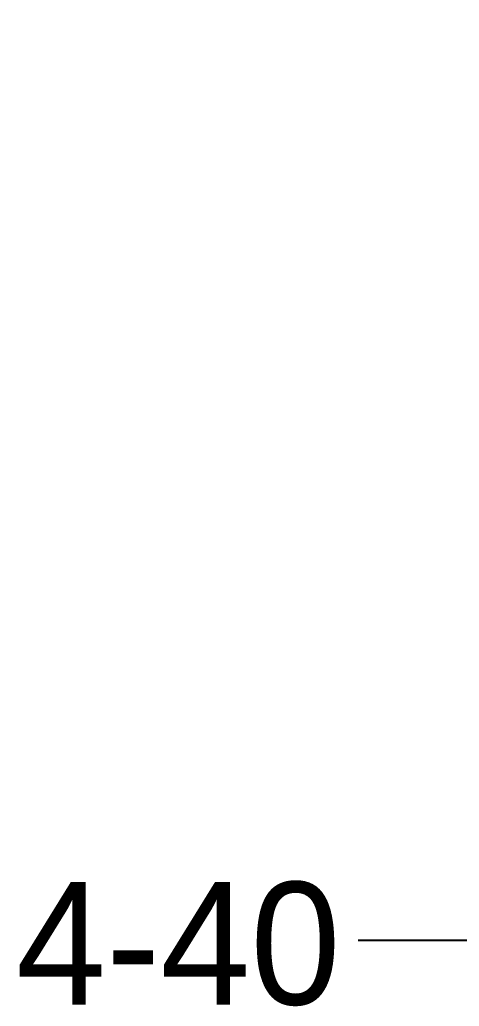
# Model space of a CAD drawing. Header units: inches. Extents: x 0.04 to 1.76, y 0.04 to 1.35.
# Drawn here: x 1.1716 to 1.2449, y 0.3651 to 0.5295 of the extents above; entities that cross this region are included whole.
import ezdxf

# ---------------------------------------------------------------- set-up
doc = ezdxf.new("R2010")
doc.units = ezdxf.units.IN
doc.header["$LTSCALE"] = 0.16341
doc.header["$MEASUREMENT"] = 0
doc.styles.add('SLDTEXTSTYLE0', font='ARIAL.TTF', dxfattribs={"width": 0.948})
doc.styles.get("Standard").update_dxf_attribs({"font": 'ARIAL.TTF'})
doc.dimstyles.new('SLDDIMSTYLE2', dxfattribs={"dimtxt": 0.18, "dimasz": 0.019828, "dimexe": 0, "dimexo": 0.0625, "dimgap": 0, "dimtad": 0, "dimtih": 1, "dimtoh": 1, "dimdec": 0, "dimrnd": 1e-09, "dimzin": 0, "dimdsep": 46, "dimtxsty": 'STANDARD', "dimsah": 1, "dimcen": 0.09, "dimadec": 0, "dimazin": 0, "dimtfac": 0.019828, "dimtdec": 0, "dimtofl": 0, "dimtmove": 0, "dimatfit": 3, "dimfxl": 1, "dimfrac": 2, "dimtolj": 1, "dimtzin": 0, "dimarcsym": 0})

msp = doc.modelspace()

# ---------------------------------------------------------------- texts
at = {"color": 7, "linetype": 'Continuous', "lineweight": 0, "insert": (1.17098, 0.3858), "char_height": 0.020426, "attachment_point": 1, "style": 'SLDTEXTSTYLE0'}
msp.add_mtext('4-40', dxfattribs=at)

# ---------------------------------------------------------------- leaders
at = {"color": 7, "linetype": 'Continuous', "lineweight": 0}
msp.add_leader([(1.32489, 0.55633), (1.24848, 0.37603), (1.22805, 0.37603)], dimstyle='SLDDIMSTYLE2', dxfattribs=at)

doc.saveas('drawing.dxf')
